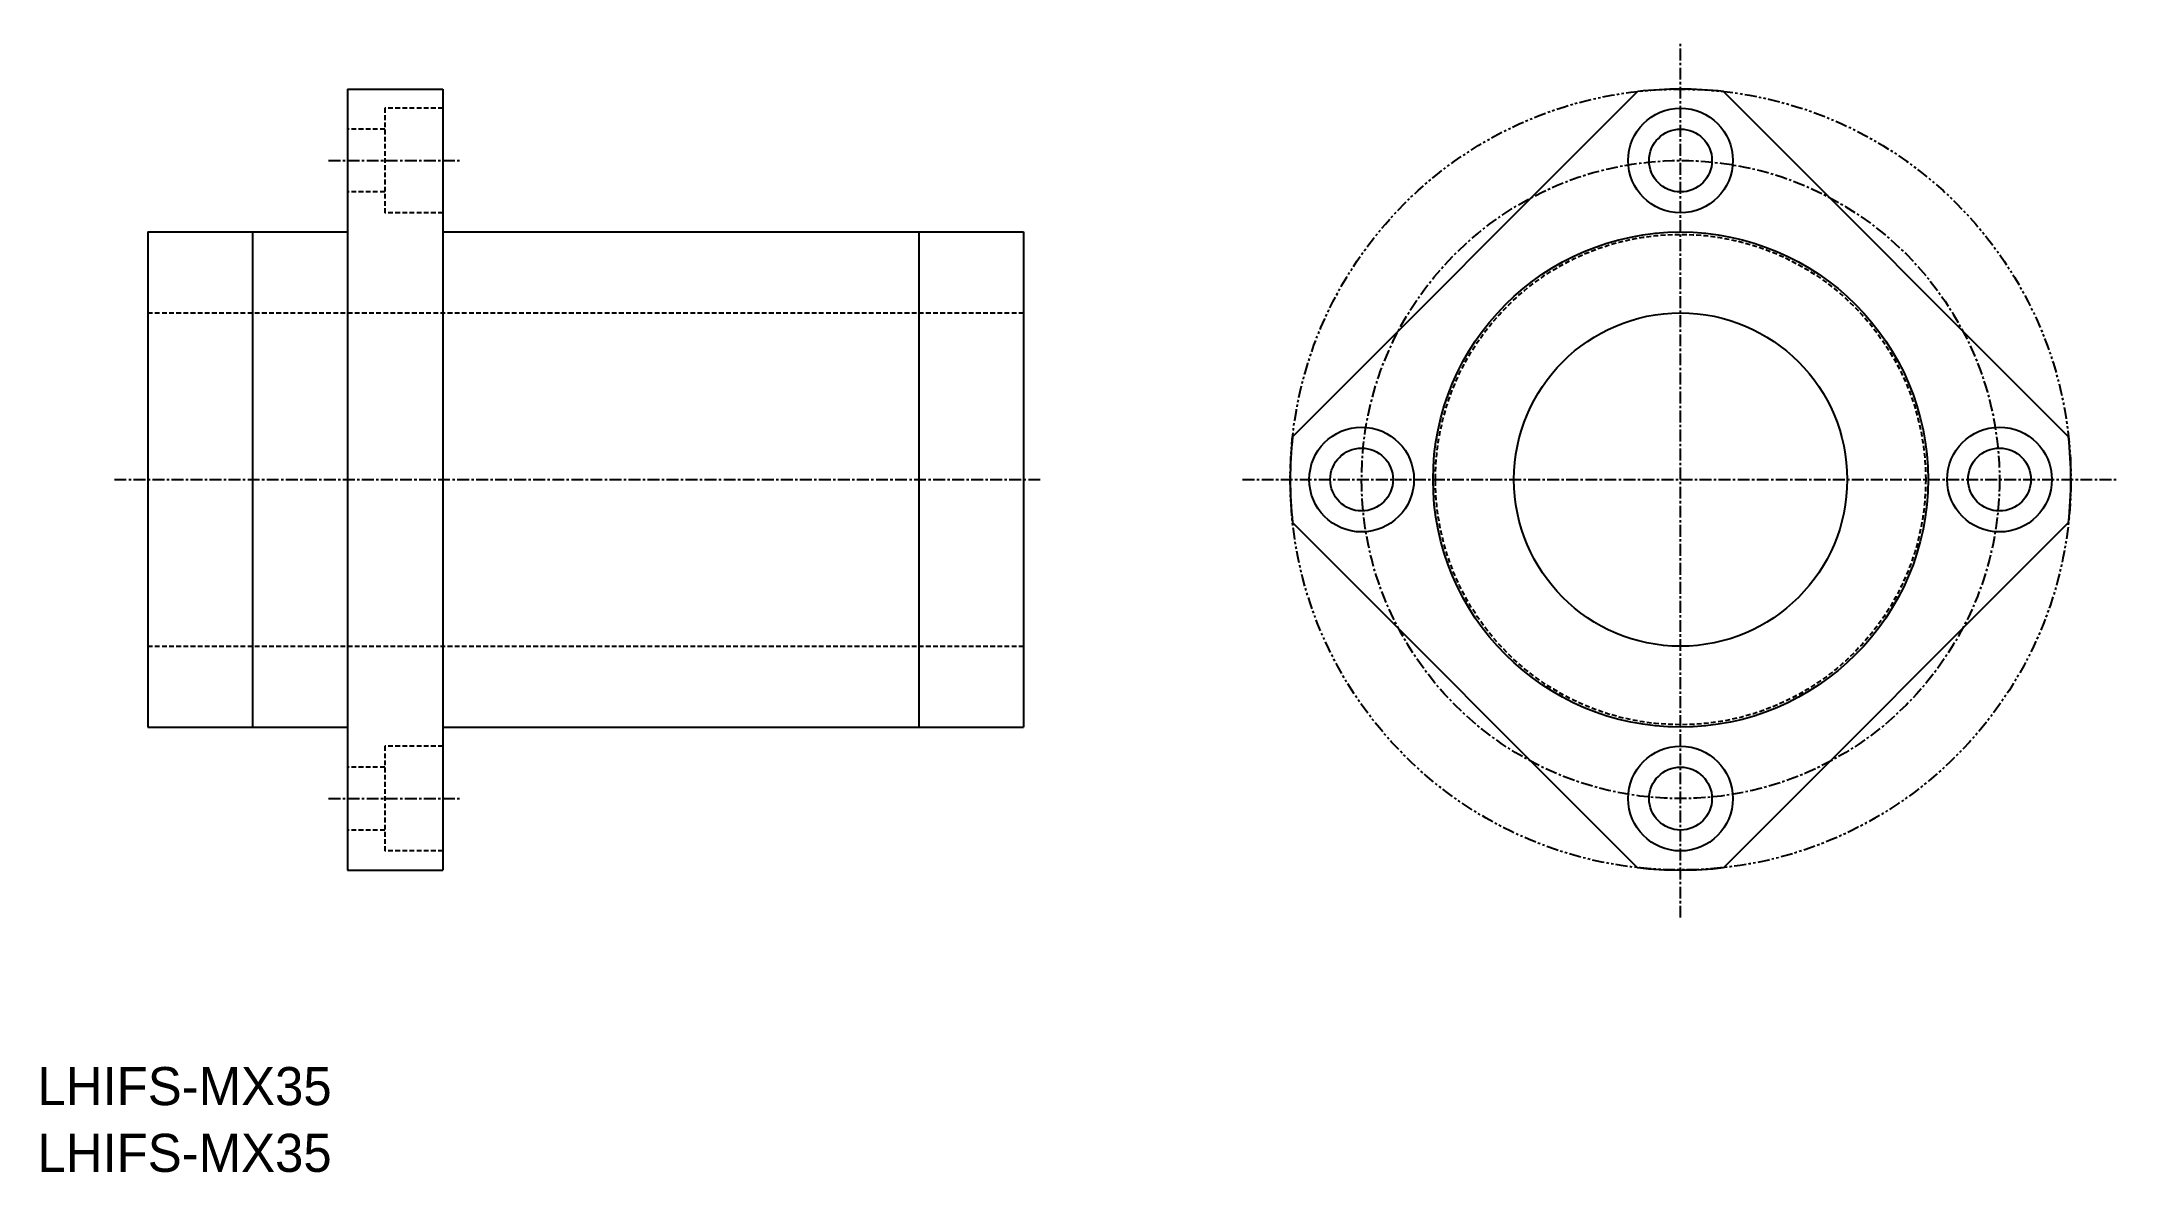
# Model space of a CAD drawing. Extents: x 352 to 570, y -262 to -143.
import ezdxf

# ---------------------------------------------------------------- set-up
doc = ezdxf.new("R2010")
doc.units = 0
for name, pattern in [('CENTER', [2, 1.25, -0.25, 0.25, -0.25]), ('DASHED', [0.75, 0.5, -0.25]), ('PHANTOM', [2.5, 1.25, -0.25, 0.25, -0.25, 0.25, -0.25])]:
    doc.linetypes.add(name, pattern=pattern)
doc.layers.get('0').update_dxf_attribs({"linetype": 'CONTINUOUS'})
doc.layers.add('CENTER', color=1, linetype='CENTER')

msp = doc.modelspace()

# ---------------------------------------------------------------- linework, layer by layer
at = {"color": 7, "linetype": 'CONTINUOUS'}
for p, q in [((384.29, -147.83), (394.29, -147.83)), ((384.29, -147.83), (384.29, -229.83)), ((394.29, -147.83), (394.29, -229.83)), ((519.79, -148.08), (483.55, -184.33)), ((528.8, -148.08), (565.05, -184.33)), ((363.29, -162.83), (384.29, -162.83)), ((363.29, -162.83), (363.29, -214.83)), ((374.29, -162.83), (374.29, -214.83)), ((394.29, -162.83), (455.29, -162.83)), ((444.29, -162.83), (444.29, -214.83)), ((455.29, -162.83), (455.29, -214.83)), ((483.55, -193.34), (519.79, -229.59)), ((565.05, -193.34), (528.8, -229.59)), ((363.29, -214.83), (384.29, -214.83)), ((394.29, -214.83), (455.29, -214.83)), ((384.29, -229.83), (394.29, -229.83))]:
    msp.add_line(p, q, dxfattribs=at)
at = {"color": 3, "linetype": 'DASHED'}
for p, q in [((388.19, -149.83), (388.19, -160.83)), ((394.29, -149.83), (388.19, -149.83)), ((388.19, -152.03), (384.29, -152.03)), ((388.19, -158.63), (384.29, -158.63)), ((394.29, -160.83), (388.19, -160.83)), ((363.29, -171.33), (455.29, -171.33)), ((363.29, -206.33), (455.29, -206.33)), ((388.19, -216.83), (388.19, -227.83)), ((394.29, -216.83), (388.19, -216.83)), ((388.19, -219.03), (384.29, -219.03)), ((388.19, -225.63), (384.29, -225.63)), ((394.29, -227.83), (388.19, -227.83))]:
    msp.add_line(p, q, dxfattribs=at)
at = {"color": 3, "linetype": 'PHANTOM'}
msp.add_circle((524.3, -188.83), 41, dxfattribs=at)
at = {"color": 7, "linetype": 'CONTINUOUS'}
for centre, radius in [((524.3, -155.33), 5.5), ((524.3, -155.33), 3.3), ((524.3, -188.83), 26), ((524.3, -188.83), 17.5), ((490.8, -188.83), 5.5), ((557.8, -188.83), 5.5), ((490.8, -188.83), 3.3), ((557.8, -188.83), 3.3), ((524.3, -222.33), 5.5), ((524.3, -222.33), 3.3)]:
    msp.add_circle(centre, radius, dxfattribs=at)
at = {"color": 3, "linetype": 'DASHED'}
msp.add_circle((524.3, -188.83), 25.75, dxfattribs=at)
at = {"color": 7, "linetype": 'CONTINUOUS'}
for start, end in [(83.6947, 96.3053), (173.6947, 186.3053), (353.6947, 6.3053), (263.6947, 276.3053)]:
    msp.add_arc((524.3, -188.83), 41, start, end, dxfattribs=at)
at = {"layer": 'CENTER', "color": 1, "linetype": 'CENTER'}
for p, q in [((524.3, -234.83), (524.3, -142.83)), ((382.29, -155.33), (396.29, -155.33)), ((359.79, -188.83), (457.29, -188.83)), ((478.3, -188.83), (570.3, -188.83)), ((382.29, -222.33), (396.29, -222.33))]:
    msp.add_line(p, q, dxfattribs=at)
msp.add_circle((524.3, -188.83), 33.5, dxfattribs=at)

# ---------------------------------------------------------------- texts
at = {"color": 7, "linetype": 'CONTINUOUS'}
for p in [(351.7, -254.52), (351.7, -261.53)]:
    msp.add_text('LHIFS-MX35', height=4, dxfattribs=at).set_placement(p)

doc.saveas('drawing.dxf')
